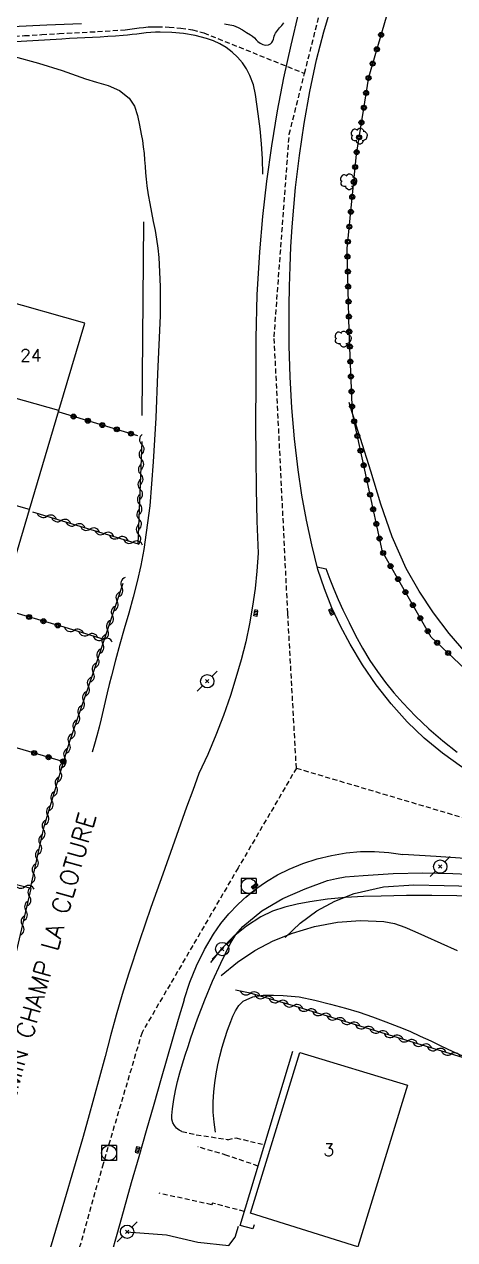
# Model space of a CAD drawing. Header units: millimetres. Extents: x 149000 to 150002, y 151999 to 153000.
# Drawn here: x 149460 to 149503.1, y 152423.4 to 152544.9 of the extents above; entities that cross this region are included whole.
import ezdxf
from ezdxf.enums import TextEntityAlignment as Align

# ---------------------------------------------------------------- set-up
doc = ezdxf.new("R2010")
doc.units = ezdxf.units.MM
doc.linetypes.add('DASHED', pattern=[0.75, 0.5, -0.25])
doc.layers.get('0').update_dxf_attribs({"linetype": 'CONTINUOUS'})
for name, color, linetype in [('W0001', 6, 'DASHED'), ('W0008', 7, 'CONTINUOUS'), ('W0014', 7, 'CONTINUOUS'), ('W0017', 7, 'CONTINUOUS'), ('W0071', 7, 'CONTINUOUS'), ('w0101', 7, 'CONTINUOUS'), ('W0112', 1, 'DASHED'), ('w0211', 2, 'CONTINUOUS'), ('W0214', 2, 'CONTINUOUS'), ('w0300', 7, 'CONTINUOUS'), ('W0310', 3, 'CONTINUOUS'), ('W0322', 7, 'CONTINUOUS'), ('w0323', 7, 'CONTINUOUS'), ('W0333', 7, 'CONTINUOUS'), ('W0401', 7, 'CONTINUOUS'), ('W0420', 7, 'CONTINUOUS'), ('W0473', 7, 'CONTINUOUS'), ('W0989', 7, 'CONTINUOUS'), ('W0991', 7, 'CONTINUOUS'), ('W1102', 7, 'CONTINUOUS')]:
    doc.layers.add(name, color=color, linetype=linetype)
doc.styles.get("Standard").update_dxf_attribs({"font": 'romans.shx', "width": 0.85})

# ---------------------------------------------------------------- blocks, each defined once
blk = doc.blocks.new('T401')
for p, q in [((-0.3, 0.3), (0, 0.3)), ((-0.3, -0.25), (-0.3, 0.3)), ((-0.3, 0.15), (0, 0.15)), ((-0.3, 0), (0, 0)), ((0, 0.3), (0, -0.25)), ((-0.3, -0.15), (0, -0.15)), ((-0.3, -0.25), (-0.3, -0.3)), ((-0.3, -0.3), (0, -0.3)), ((0, -0.3), (0, -0.25))]:
    blk.add_line(p, q)
blk = doc.blocks.new('T420')
for p, q in [((0.75, 0.75), (-0.75, 0.75)), ((-0.75, 0.75), (-0.75, -0.75)), ((0.75, 0.75), (0.75, -0.75)), ((0.75, -0.75), (-0.75, -0.75))]:
    blk.add_line(p, q)
blk.add_ellipse((0, 0), major_axis=(-0.53, 0.53), ratio=1, start_param=3.926991, end_param=10.210176)
blk = doc.blocks.new('T300')
for p, q in [((-0.8, 0.51), (-0.86, 0.34)), ((-0.86, 0.34), (-0.86, 0.17)), ((-0.86, 0.17), (-0.74, 0.06)), ((-0.69, 0.63), (-0.8, 0.51)), ((-0.8, -0.06), (-0.74, 0.06)), ((-0.74, 0.06), (-0.69, 0.11)), ((-0.57, 0.69), (-0.69, 0.63)), ((-0.46, 0.69), (-0.57, 0.69)), ((-0.29, 0.63), (-0.46, 0.69)), ((-0.29, 0.63), (-0.17, 0.74)), ((-0.23, 0.57), (-0.29, 0.63)), ((-0.17, 0.74), (-0.06, 0.8)), ((-0.06, 0.8), (0.06, 0.8)), ((0.06, 0.8), (0.23, 0.74)), ((0.23, 0.74), (0.34, 0.63)), ((0.34, 0.63), (0.4, 0.51)), ((0.46, 0.46), (0.34, 0.46)), ((0.4, 0.51), (0.4, 0.46)), ((0.57, 0.4), (0.46, 0.46)), ((0.57, 0.4), (0.69, 0.29)), ((0.69, 0.29), (0.74, 0.17)), ((0.74, 0.06), (0.69, -0.17)), ((0.74, 0.17), (0.74, 0.06)), ((-0.8, -0.17), (-0.8, -0.06)), ((-0.8, -0.23), (-0.8, -0.17)), ((-0.74, -0.34), (-0.8, -0.23)), ((-0.69, -0.4), (-0.74, -0.34)), ((-0.51, -0.46), (-0.69, -0.4)), ((-0.4, -0.46), (-0.51, -0.46)), ((-0.4, -0.46), (-0.34, -0.46)), ((-0.34, -0.46), (-0.34, -0.4)), ((-0.34, -0.51), (-0.34, -0.46)), ((-0.29, -0.63), (-0.34, -0.51)), ((-0.17, -0.74), (-0.29, -0.63)), ((-0.06, -0.8), (-0.17, -0.74)), ((0.06, -0.8), (-0.06, -0.8)), ((0.17, -0.74), (0.06, -0.8)), ((0.23, -0.69), (0.17, -0.74)), ((0.29, -0.46), (0.23, -0.46)), ((0.29, -0.63), (0.23, -0.69)), ((0.46, -0.4), (0.29, -0.46)), ((0.34, -0.51), (0.29, -0.63)), ((0.34, -0.51), (0.34, -0.46)), ((0.57, -0.34), (0.46, -0.4)), ((0.63, -0.29), (0.57, -0.34)), ((0.69, -0.17), (0.63, -0.29))]:
    blk.add_line(p, q)
blk = doc.blocks.new('T473')
for p, q in [((-0.166667, 0.166667), (0.166667, -0.166667)), ((-0.166667, -0.166667), (0.166667, 0.166667)), ((0.500001, 0.500001), (1.000002, 1.000002)), ((-1.000002, -1.000002), (-0.500001, -0.500001))]:
    blk.add_line(p, q)
blk.add_ellipse((0, 0), major_axis=(0.471405, 0.471405), ratio=1, start_param=5.4977871438, end_param=11.780972451)
blk = doc.blocks.new('t323o')
at = {"color": 0, "linetype": 'Continuous'}
for radius in [0.25, 0.15]:
    blk.add_circle((0, 0), radius, dxfattribs=at)
blk = doc.blocks.new('t310o')
at = {"color": 0, "linetype": 'Continuous'}
for centre, start, end in [((-0.5, 0.38), 216.8699, 323.1304), ((0.5, -0.37), 36.8699, 143.1303)]:
    blk.add_arc(centre, 0.625, start, end, dxfattribs=at)
blk = doc.blocks.new('t322o')
at = {"color": 0, "linetype": 'Continuous'}
for radius in [0.25, 0.15]:
    blk.add_circle((0, 0), radius, dxfattribs=at)

msp = doc.modelspace()

# ---------------------------------------------------------------- linework, layer by layer
at = {"layer": 'W0001'}
for points in [[(149488.06, 152540.02), (149491.46, 152553.53), (149498.01, 152573.08), (149503.26, 152591.62), (149505.3, 152609.91), (149503.87, 152631.37), (149497.43, 152655.91), (149490.21, 152671)], [(149458.3, 152543.7), (149460.05, 152543.8), (149461.79, 152543.9), (149463.53, 152544.01), (149464.3, 152544.05), (149465.06, 152544.09), (149465.83, 152544.13), (149466.6, 152544.17), (149467.36, 152544.21), (149468.13, 152544.25), (149468.89, 152544.3), (149469.66, 152544.35), (149470.12, 152544.39), (149470.58, 152544.45), (149471.04, 152544.51), (149471.5, 152544.57), (149471.96, 152544.62), (149472.42, 152544.67), (149472.89, 152544.69), (149473.36, 152544.69), (149474.53, 152544.65), (149475.7, 152544.55), (149476.86, 152544.37), (149478, 152544.07), (149488.06, 152540.02)], [(149487.24, 152470.53), (149486.38, 152486.04), (149485.02, 152513.67), (149486.53, 152533.94), (149488.06, 152540.02)], [(149487.24, 152470.53), (149481.41, 152460.55), (149471.8, 152444.1), (149467.91, 152430.97), (149458.9, 152399.09), (149454.6, 152385.07), (149449.67, 152368.99)], [(149487.24, 152470.53), (149504.95, 152465.28), (149528.03, 152461.29), (149559.57, 152460.07), (149582.13, 152458.38), (149613.05, 152456.82), (149625.88, 152458.11), (149641.95, 152460.75), (149656.81, 152462.74), (149662.56, 152462.9), (149669.49, 152463.08)]]:
    msp.add_lwpolyline(points, dxfattribs=at)
at = {"layer": 'W0008'}
for points in [[(149489.4, 152490.41), (149488.79, 152492.87), (149488.25, 152495.35), (149487.79, 152497.85), (149487.41, 152500.36), (149487.05, 152503.46), (149486.78, 152506.56), (149486.61, 152509.67), (149486.53, 152512.78), (149486.51, 152514.76), (149486.52, 152516.74), (149486.55, 152518.72), (149486.61, 152520.7), (149486.7, 152522.68), (149486.82, 152524.66), (149486.98, 152526.63), (149487.16, 152528.61), (149487.54, 152531.82), (149488.02, 152535.02), (149488.59, 152538.2), (149489.27, 152541.37), (149489.99, 152544.19), (149490.82, 152546.99)], [(149487.46, 152546.13), (149486.67, 152542.86), (149485.95, 152539.58), (149485.32, 152536.28), (149484.75, 152532.77), (149484.25, 152529.25), (149483.85, 152525.72), (149483.54, 152522.18), (149483.3, 152517.86), (149483.2, 152513.54), (149483.17, 152509.21), (149483.16, 152504.89), (149483.18, 152501.67), (149483.22, 152498.46), (149483.3, 152495.24), (149483.41, 152492.02)], [(149483.41, 152492.02), (149483.29, 152490.25), (149483.11, 152488.49), (149482.86, 152486.73), (149482.55, 152484.98), (149482.17, 152483.16), (149481.71, 152481.36), (149481.2, 152479.57), (149480.64, 152477.79), (149479.94, 152475.81), (149479.19, 152473.84), (149478.37, 152471.9), (149477.5, 152469.99)], [(149482.2, 152457.64), (149483.19, 152458.45), (149484.25, 152459.19), (149485.36, 152459.85), (149486.52, 152460.43), (149487.9, 152460.99), (149489.31, 152461.45), (149490.76, 152461.81), (149492.23, 152462.05), (149493.65, 152462.18), (149495.07, 152462.2), (149496.49, 152462.11), (149497.89, 152461.91)], [(149497.88, 152461.92), (149501.23, 152461.72), (149504.58, 152461.51), (149507.93, 152461.31), (149511.27, 152461.09), (149516.87, 152460.72), (149522.47, 152460.34), (149528.06, 152459.95), (149533.66, 152459.56), (149538.61, 152459.21), (149543.57, 152458.85), (149548.52, 152458.49), (149553.47, 152458.12)], [(149468.46, 152420.86), (149469.62, 152424.98), (149470.76, 152429.09)]]:
    msp.add_lwpolyline(points, dxfattribs=at)
at = {"layer": 'W0014'}
for points in [[(149489.29, 152490.66), (149490.21, 152490.47)], [(149524.64, 152463.98), (149522.68, 152464.03), (149520.74, 152464.21), (149518.81, 152464.51), (149516.9, 152464.94), (149514.01, 152465.79), (149511.19, 152466.82), (149508.44, 152468.03), (149505.77, 152469.43), (149503.77, 152470.67), (149501.86, 152472.04), (149500.04, 152473.54), (149498.33, 152475.17), (149496.71, 152476.96), (149495.22, 152478.87), (149493.87, 152480.87), (149492.61, 152482.93), (149491.65, 152484.73), (149490.79, 152486.58), (149490.04, 152488.47), (149489.4, 152490.41)], [(149490.19, 152490.49), (149490.58, 152489.45), (149490.99, 152488.42), (149491.43, 152487.39), (149491.9, 152486.38), (149492.52, 152485.09), (149493.16, 152483.8), (149493.85, 152482.54), (149494.6, 152481.3), (149495.35, 152480.19), (149496.15, 152479.11), (149497, 152478.06), (149497.89, 152477.05), (149499.17, 152475.73), (149500.5, 152474.46), (149501.89, 152473.26), (149503.34, 152472.12)], [(149477.48, 152469.99), (149476.87, 152468.3), (149476.26, 152466.62), (149475.65, 152464.93), (149475.05, 152463.23), (149473.88, 152459.92), (149472.69, 152456.6), (149471.54, 152453.27), (149470.45, 152449.92), (149469.83, 152447.88), (149469.23, 152445.82), (149468.66, 152443.76), (149468.1, 152441.69), (149467.55, 152439.63), (149466.99, 152437.56), (149466.42, 152435.5), (149465.84, 152433.44), (149464.95, 152430.39), (149464.05, 152427.33), (149463.15, 152424.29), (149462.24, 152421.24)], [(149476.02, 152447.4), (149476.57, 152449.11), (149477.25, 152450.77), (149478.04, 152452.38), (149478.95, 152453.92), (149479.68, 152454.98), (149480.49, 152455.97), (149481.37, 152456.9), (149482.31, 152457.77)], [(149470.76, 152429.09), (149471.51, 152431.7), (149472.26, 152434.3), (149473, 152436.91), (149473.75, 152439.51), (149474.32, 152441.48), (149474.89, 152443.46), (149475.46, 152445.43), (149476.04, 152447.4)]]:
    msp.add_lwpolyline(points, dxfattribs=at)
at = {"layer": 'W0017'}
msp.add_lwpolyline([(149470.26, 152424.16), (149474.25, 152423.86), (149477.38, 152423.12), (149480.49, 152422.8), (149481.11, 152423.62), (149481.46, 152424.73)], dxfattribs=at)
at = {"layer": 'W0071'}
for points in [[(149451.89, 152544.22), (149455.35, 152544.49), (149458.81, 152544.72), (149462.28, 152544.89), (149465.75, 152545.01)], [(149480.05, 152544.97), (149480.96, 152544.8), (149481.42, 152544.63), (149481.84, 152544.39), (149482.25, 152544.13), (149482.66, 152543.89), (149482.86, 152543.74), (149483.04, 152543.57), (149483.21, 152543.39), (149483.38, 152543.22), (149483.61, 152543.05), (149483.87, 152542.92), (149484.16, 152542.86), (149484.46, 152542.89), (149484.64, 152542.97), (149484.78, 152543.1), (149484.88, 152543.27), (149484.95, 152543.44), (149485, 152543.59), (149485.03, 152543.75), (149485.08, 152543.9), (149485.16, 152544.05), (149485.35, 152544.32), (149485.56, 152544.58), (149485.77, 152544.83), (149485.99, 152545.09)], [(149483.88, 152529.96), (149483.84, 152531.47), (149483.75, 152532.98), (149483.61, 152534.48), (149483.42, 152535.98), (149483.29, 152536.94), (149483.15, 152537.92), (149482.94, 152538.89), (149482.6, 152539.82), (149482.25, 152540.47), (149481.84, 152541.09), (149481.36, 152541.65), (149480.82, 152542.16), (149480.23, 152542.6), (149479.6, 152542.97), (149478.94, 152543.27), (149478.25, 152543.52), (149477.11, 152543.82), (149475.94, 152544), (149474.77, 152544.1), (149473.6, 152544.14), (149473.14, 152544.14), (149472.67, 152544.12), (149472.21, 152544.07), (149471.75, 152544.02), (149471.29, 152543.96), (149470.83, 152543.9), (149470.36, 152543.85), (149469.9, 152543.8), (149469.14, 152543.75), (149468.37, 152543.7), (149467.61, 152543.66), (149466.84, 152543.62), (149466.08, 152543.58), (149465.31, 152543.54), (149464.55, 152543.5), (149463.78, 152543.46), (149462.04, 152543.36), (149460.29, 152543.25), (149458.55, 152543.15)]]:
    msp.add_lwpolyline(points, dxfattribs=at)
at = {"layer": 'w0101'}
for points in [[(149466.09, 152515.03), (149457.83, 152517.36)], [(149463.49, 152506.29), (149466.09, 152515.03)], [(149460.56, 152496.39), (149463.49, 152506.29)], [(149457.61, 152486.47), (149460.56, 152496.39)]]:
    msp.add_lwpolyline(points, dxfattribs=at)
msp.add_lwpolyline([(149493.39, 152422.64), (149482.65, 152426.01), (149487.6, 152442.08), (149498.37, 152438.83)], close=True, dxfattribs=at)
at = {"layer": 'W0112'}
for points in [[(149475.8, 152434.18), (149477.23, 152433.87), (149480.39, 152433.39)], [(149480.36, 152433.37), (149481.19, 152433.55), (149483.85, 152432.91)], [(149483.42, 152430.73), (149480.29, 152431.8), (149477.4, 152432.65)], [(149482.05, 152426.18), (149478.86, 152427.03), (149478.76, 152426.87), (149473.5, 152428.01)]]:
    msp.add_lwpolyline(points, dxfattribs=at)
at = {"layer": 'w0211'}
for points in [[(149459.02, 152541.72), (149461.43, 152541.06), (149463.8, 152540.31), (149466.15, 152539.49), (149467.25, 152539.15), (149468.4, 152538.81), (149469.54, 152538.32), (149470.5, 152537.55), (149471.04, 152536.73), (149471.36, 152535.8), (149471.55, 152534.86), (149471.72, 152533.95), (149471.84, 152533.31), (149471.93, 152532.67), (149472, 152532.02), (149472.05, 152531.37), (149472.1, 152530.72), (149472.15, 152530.08), (149472.21, 152529.43), (149472.29, 152528.79), (149472.42, 152527.89), (149472.58, 152527), (149472.76, 152526.11), (149472.93, 152525.22), (149473.11, 152524.32), (149473.26, 152523.43), (149473.39, 152522.53), (149473.48, 152521.62), (149473.61, 152518.71), (149473.6, 152515.79), (149473.49, 152512.88), (149473.36, 152509.97), (149473.17, 152505.57), (149472.93, 152501.17), (149472.57, 152496.78), (149471.98, 152492.4), (149471.68, 152490.8), (149471.32, 152489.2), (149470.92, 152487.62), (149470.48, 152486.05), (149470.03, 152484.48), (149469.58, 152482.92), (149469.15, 152481.35), (149468.74, 152479.77), (149468.53, 152478.91), (149468.32, 152478.06), (149468.12, 152477.2), (149467.92, 152476.34), (149467.71, 152475.48), (149467.5, 152474.63), (149467.29, 152473.77), (149467.06, 152472.92), (149466.83, 152472.12)], [(149486.13, 152453.61), (149487.62, 152455.03), (149489.29, 152456.25), (149491.09, 152457.24), (149493.01, 152458.01), (149495.97, 152458.67), (149499, 152458.85), (149502.01, 152458.8), (149504.96, 152458.74)], [(149479.16, 152434.13), (149479.01, 152435.13), (149478.93, 152436.14), (149478.92, 152437.16), (149478.98, 152438.17), (149479.08, 152439.07), (149479.22, 152439.96), (149479.38, 152440.85), (149479.58, 152441.74), (149479.81, 152442.61), (149480.07, 152443.48), (149480.36, 152444.34), (149480.69, 152445.18), (149480.9, 152445.72), (149481.14, 152446.27), (149481.47, 152446.8), (149481.93, 152447.22), (149482.89, 152447.66), (149483.93, 152447.83), (149484.95, 152447.83), (149485.93, 152447.79), (149487.52, 152447.65), (149489.09, 152447.34), (149490.64, 152446.94), (149492.17, 152446.51), (149493.52, 152446.11), (149494.86, 152445.66), (149496.18, 152445.17), (149497.5, 152444.66), (149498.58, 152444.21), (149499.64, 152443.74), (149500.7, 152443.25), (149501.76, 152442.74), (149502.81, 152442.24), (149503.87, 152441.75)]]:
    msp.add_lwpolyline(points, dxfattribs=at)
at = {"layer": 'W0214'}
for points in [[(149475.8, 152434.18), (149475.51, 152434.33), (149475.26, 152434.53), (149475.05, 152434.78), (149474.9, 152435.06), (149474.8, 152435.41), (149474.78, 152435.78), (149474.82, 152436.13), (149474.86, 152436.47), (149474.98, 152437.38), (149475.15, 152438.29), (149475.36, 152439.18), (149475.6, 152440.07), (149475.86, 152440.95), (149476.13, 152441.82), (149476.42, 152442.69), (149476.7, 152443.56), (149477.36, 152445.46), (149478.07, 152447.35), (149478.85, 152449.21), (149479.7, 152451.03), (149480.16, 152451.99), (149480.63, 152452.95), (149481.19, 152453.88), (149481.89, 152454.71), (149483.79, 152456.25), (149485.9, 152457.48), (149488.11, 152458.46), (149490.37, 152459.28), (149491.24, 152459.51), (149492.13, 152459.65), (149493.03, 152459.74), (149493.92, 152459.81), (149496.91, 152459.98), (149499.9, 152460.05), (149502.89, 152460), (149505.89, 152459.86)], [(149479.73, 152449.8), (149481.34, 152451.13), (149483.07, 152452.29), (149484.91, 152453.26), (149486.85, 152454.04), (149489.07, 152454.69), (149491.34, 152455.12), (149493.66, 152455.3), (149495.98, 152455.2), (149497.05, 152455), (149498.09, 152454.64), (149499.08, 152454.21), (149500.06, 152453.77), (149501.68, 152453.04), (149503.31, 152452.28)]]:
    msp.add_lwpolyline(points, dxfattribs=at)
at = {"layer": 'w0300'}
for points in [[(149471.82, 152505.82), (149471.98, 152525.18)], [(149504.23, 152482.03), (149502.54, 152484), (149500.96, 152486.07), (149499.51, 152488.24), (149498.22, 152490.5), (149496.81, 152493.66), (149495.69, 152496.93), (149494.69, 152500.23), (149493.66, 152503.5), (149493.37, 152504.4), (149493.08, 152505.31), (149492.79, 152506.21), (149492.52, 152507.12)], [(149505.82, 152457.67), (149503.3, 152457.75), (149500.78, 152457.8), (149498.26, 152457.8), (149495.73, 152457.74), (149493.94, 152457.68), (149492.15, 152457.6), (149490.36, 152457.44), (149488.58, 152457.17), (149487.33, 152456.92), (149486.08, 152456.62), (149484.86, 152456.22), (149483.69, 152455.66), (149482.25, 152454.73), (149480.92, 152453.65), (149479.71, 152452.43), (149478.64, 152451.08)]]:
    msp.add_lwpolyline(points, dxfattribs=at)
at = {"layer": 'W0310'}
for points in [[(149460.84, 152496.16), (149471.43, 152492.97), (149471.8, 152503.21)], [(149460.63, 152458.52), (149462.03, 152464.68), (149464.53, 152473.04), (149466.9, 152480.02), (149469.92, 152489.03)], [(149468.03, 152483.39), (149463.58, 152484.76)], [(149456.78, 152441.65), (149460.72, 152458.5), (149456.43, 152459.55)], [(149506.69, 152440.73), (149487.19, 152446.7), (149482.63, 152448.01), (149481.14, 152448.34)]]:
    msp.add_lwpolyline(points, dxfattribs=at)
at = {"layer": 'W0322'}
msp.add_lwpolyline([(149585.42, 152461.82), (149577.08, 152463.35), (149562.1, 152465.28), (149548.47, 152467.49), (149528.49, 152469.93), (149520.76, 152471.48), (149513.6, 152473.48), (149507.48, 152477.28), (149500.72, 152483.65), (149495.85, 152492.17), (149492.84, 152506.03), (149492.53, 152514.25), (149492.33, 152522.5), (149493.24, 152531.93), (149494.48, 152539.63), (149496.25, 152545.68), (149499.77, 152554.45), (149503.72, 152566.68), (149508.36, 152583.53), (149510.62, 152597.05), (149510.68, 152610.45), (149509.91, 152622.35), (149508.15, 152627.5)], dxfattribs=at)
at = {"layer": 'w0323'}
for points in [[(149471.39, 152503.78), (149463.52, 152506.13)], [(149463.55, 152484.77), (149457.62, 152486.49)], [(149463.97, 152471.18), (149445.97, 152476.46), (149440.82, 152477.76)]]:
    msp.add_lwpolyline(points, dxfattribs=at)
at = {"layer": 'W0333'}
msp.add_lwpolyline([(149483.03, 152424.85), (149482.9, 152424.45), (149481.62, 152424.78), (149484.1, 152432.95), (149486.89, 152442.21)], dxfattribs=at)
at = {"layer": 'W1102'}
for points in [[(149463.49, 152506.29), (149455.28, 152508.6)], [(149460.56, 152496.39), (149452.4, 152498.69)]]:
    msp.add_lwpolyline(points, dxfattribs=at)

# ---------------------------------------------------------------- block references
at = {"layer": 'w0300'}
for p in [(149493.58, 152533.74), (149492.52, 152529.18), (149491.97, 152513.44)]:
    msp.add_blockref('T300', p, dxfattribs=at)
at = {"layer": 'W0310'}
for p, rotation in [((149471.79, 152502.91), 87.91885751343113), ((149471.74, 152501.42), 87.91885751343113), ((149471.68, 152499.92), 87.91885751343113), ((149471.63, 152498.42), 87.91885751343113), ((149471.57, 152496.92), 87.91885751343113), ((149462.28, 152495.72), 343.2684823312575), ((149471.52, 152495.42), 87.91885751343113), ((149463.72, 152495.29), 343.2684823312575), ((149465.15, 152494.86), 343.2684823312575), ((149466.59, 152494.43), 343.2684823312575), ((149471.46, 152493.92), 87.91885751343113), ((149468.03, 152494), 343.2684823312575), ((149469.46, 152493.57), 343.2684823312575), ((149470.9, 152493.13), 343.2684823312575), ((149469.79, 152488.64), 71.46027098218205), ((149469.31, 152487.21), 71.46027098218205), ((149468.84, 152485.79), 71.46027098218205), ((149468.36, 152484.37), 71.46027098218205), ((149465.01, 152484.32), 162.7933516647565), ((149466.44, 152483.88), 162.7933516647565), ((149467.87, 152483.43), 162.7933516647565), ((149467.88, 152482.95), 71.46027098218205), ((149467.4, 152481.52), 71.46027098218205), ((149466.93, 152480.1), 71.46027098218205), ((149466.44, 152478.68), 71.22564848623865), ((149465.96, 152477.26), 71.22564848623865), ((149465.48, 152475.84), 71.22564848623865), ((149465, 152474.42), 71.22564848623865), ((149464.52, 152473), 73.37059947409375), ((149464.09, 152471.56), 73.37059947409375), ((149463.66, 152470.13), 73.37059947409375), ((149463.23, 152468.69), 73.37059947409375), ((149462.8, 152467.25), 73.37059947409375), ((149462.37, 152465.81), 73.37059947409375), ((149461.96, 152464.37), 77.16237617360092), ((149461.63, 152462.91), 77.16237617360092), ((149461.29, 152461.45), 77.16237617360092), ((149460.96, 152459.98), 77.16237617360092), ((149460.05, 152458.66), 166.2624157663748), ((149460.54, 152457.72), 76.83955174898792), ((149460.2, 152456.26), 76.83955174898792), ((149459.86, 152454.8), 76.83955174898792), ((149482.61, 152448.01), 167.4058886812107), ((149484.05, 152447.6), 163.9733923165796), ((149485.49, 152447.19), 163.9733923165796), ((149486.93, 152446.77), 163.9733923165796), ((149488.37, 152446.34), 162.989618854386), ((149489.8, 152445.9), 162.989618854386), ((149491.24, 152445.46), 162.989618854386), ((149492.67, 152445.02), 162.989618854386), ((149494.1, 152444.58), 162.989618854386), ((149495.54, 152444.15), 162.989618854386), ((149496.97, 152443.71), 162.989618854386), ((149498.41, 152443.27), 162.989618854386), ((149499.84, 152442.83), 162.989618854386), ((149501.28, 152442.39), 162.989618854386), ((149502.71, 152441.95), 162.989618854386)]:
    msp.add_blockref('t310o', p, dxfattribs=dict(at, rotation=rotation))
at = {"layer": 'W0322'}
for p, rotation in [((149495.72, 152543.88), 73.66847263034039), ((149495.3, 152542.44), 73.66847263034039), ((149494.87, 152541), 73.66847263034039), ((149494.46, 152539.56), 80.8685285631296), ((149494.22, 152538.07), 80.8685285631296), ((149493.99, 152536.59), 80.8685285631296), ((149493.75, 152535.11), 80.8685285631296), ((149493.51, 152533.63), 80.8685285631296), ((149493.27, 152532.15), 80.8685285631296), ((149493.12, 152530.66), 84.53903519625315), ((149492.97, 152529.17), 84.53903519625315), ((149492.83, 152527.67), 84.53903519625315), ((149492.69, 152526.18), 84.53903519625315), ((149492.54, 152524.69), 84.53903519625315), ((149492.4, 152523.19), 84.53903519625315), ((149492.35, 152521.7), 91.3406168745944), ((149492.39, 152520.2), 91.3406168745944), ((149492.42, 152518.7), 91.3406168745944), ((149492.46, 152517.2), 91.3406168745944), ((149492.49, 152515.7), 91.3406168745944), ((149492.53, 152514.2), 92.19403405031666), ((149492.59, 152512.7), 92.19403405031666), ((149492.64, 152511.2), 92.19403405031666), ((149492.7, 152509.7), 92.19403405031666), ((149492.76, 152508.2), 92.19403405031666), ((149492.82, 152506.7), 92.19403405031666), ((149493.02, 152505.22), 102.2364445862555), ((149493.34, 152503.76), 102.2364445862555), ((149493.65, 152502.29), 102.2364445862555), ((149493.97, 152500.83), 102.2364445862555), ((149494.29, 152499.36), 102.2364445862555), ((149494.61, 152497.89), 102.2364445862555), ((149494.92, 152496.43), 102.2364445862555), ((149495.24, 152494.96), 102.2364445862555), ((149495.56, 152493.5), 102.2364445862555), ((149495.92, 152492.05), 119.7600892970809), ((149496.66, 152490.74), 119.7600892970809), ((149497.41, 152489.44), 119.7600892970809), ((149498.15, 152488.14), 119.7600892970809), ((149498.9, 152486.84), 119.7600892970809), ((149499.64, 152485.53), 119.7600892970809), ((149500.39, 152484.23), 119.7600892970809), ((149501.32, 152483.08), 136.6828901322858), ((149502.42, 152482.05), 136.6828901322858)]:
    msp.add_blockref('t322o', p, dxfattribs=dict(at, rotation=rotation))
at = {"layer": 'w0323'}
for p, rotation in [((149464.95, 152505.7), 163.3855216606017), ((149466.39, 152505.28), 163.3855216606017), ((149467.83, 152504.85), 163.3855216606017), ((149469.27, 152504.42), 163.3855216606017), ((149470.7, 152503.99), 163.3855216606017), ((149460.5, 152485.65), 163.7512995741555), ((149461.94, 152485.23), 163.7512995741555), ((149463.38, 152484.81), 163.7512995741555), ((149461.02, 152472.05), 163.6716368120577), ((149462.46, 152471.63), 163.6716368120577), ((149463.9, 152471.21), 163.6716368120577)]:
    msp.add_blockref('t323o', p, dxfattribs=dict(at, rotation=rotation))
at = {"layer": 'W0401'}
for p, rotation in [((149483.03, 152486.06), 170.3826515075588), ((149490.87, 152486.23), 23.8434153934148), ((149483.15, 152458.6), 306.8271685567475), ((149471.49, 152432.32), 344.0086334830528)]:
    msp.add_blockref('T401', p, dxfattribs=dict(at, rotation=rotation))
at = {"layer": 'W0420'}
for p in [(149482.48, 152458.75), (149468.5, 152432.05)]:
    msp.add_blockref('T420', p, dxfattribs=at)
at = {"layer": 'W0473'}
for p in [(149478.33, 152479.23), (149501.63, 152460.68), (149479.83, 152452.44), (149470.31, 152424.16)]:
    msp.add_blockref('T473', p, dxfattribs=at)

# ---------------------------------------------------------------- texts
at = {"layer": 'W0989'}
msp.add_text('CHEMIN CHAMP LA CLOTURE', height=1.75, rotation=74.0178, dxfattribs=at).set_placement((149458.07, 152433.82))
at = {"layer": 'W0991'}
for s, p in [('24', (149460.68, 152511.82)), ('3', (149490.49, 152432.36))]:
    msp.add_text(s, height=1.25, dxfattribs=at).set_placement(p, align=Align.MIDDLE_CENTER)

doc.saveas('drawing.dxf')
